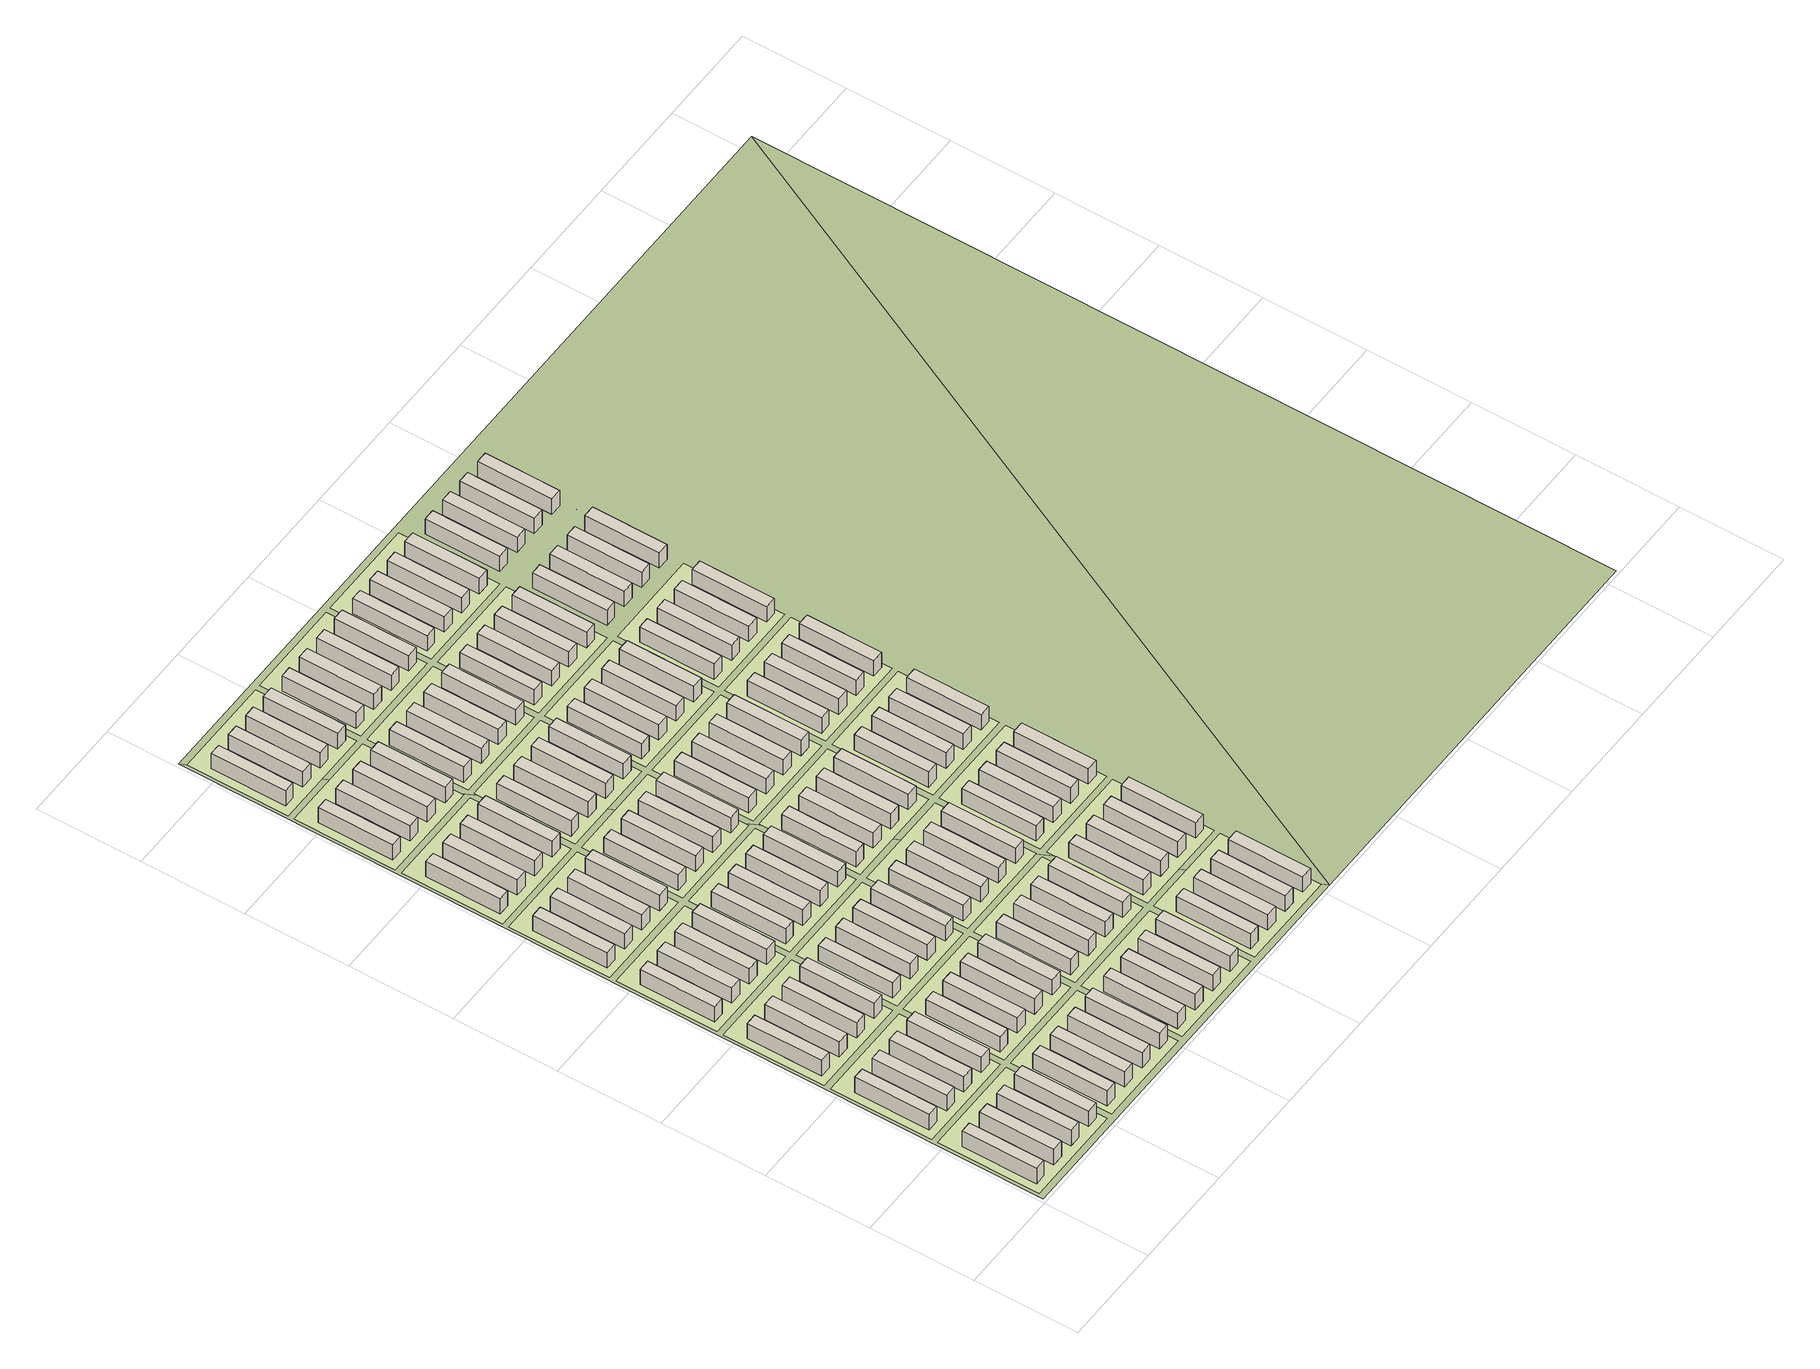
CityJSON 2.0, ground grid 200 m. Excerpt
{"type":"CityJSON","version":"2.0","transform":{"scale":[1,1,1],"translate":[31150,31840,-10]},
"CityObjects":{
"building1":{"type":"Building","geometry":[{"type":"Solid","lod":"1","boundaries":[[[[0,1,2,3]],[[2,4,5,3]],[[6,1,0,7]],[[2,1,6,4]],[[6,7,5,4]],[[0,3,5,7]]]]}]},
"building2":{"type":"Building","geometry":[{"type":"Solid","lod":"1","boundaries":[[[[8,9,10,11]],[[8,11,12,13]],[[10,9,14,15]],[[10,15,12,11]],[[14,13,12,15]],[[14,9,8,13]]]]}]},
"building3":{"type":"Building","geometry":[{"type":"Solid","lod":"1","boundaries":[[[[16,17,18,19]],[[18,20,21,19]],[[22,17,16,23]],[[18,17,22,20]],[[22,23,21,20]],[[16,19,21,23]]]]}]},
"building4":{"type":"Building","geometry":[{"type":"Solid","lod":"1","boundaries":[[[[24,25,26,27]],[[24,27,28,29]],[[26,25,30,31]],[[26,31,28,27]],[[30,29,28,31]],[[30,25,24,29]]]]}]},
"building5":{"type":"Building","geometry":[{"type":"Solid","lod":"1","boundaries":[[[[32,33,34,35]],[[32,35,36,37]],[[34,33,38,39]],[[34,39,36,35]],[[38,37,36,39]],[[38,33,32,37]]]]}]},
"building6":{"type":"Building","geometry":[{"type":"Solid","lod":"1","boundaries":[[[[40,41,42,43]],[[42,44,45,43]],[[46,41,40,47]],[[42,41,46,44]],[[46,47,45,44]],[[40,43,45,47]]]]}]},
"building7":{"type":"Building","geometry":[{"type":"Solid","lod":"1","boundaries":[[[[48,49,50,51]],[[50,52,53,51]],[[54,49,48,55]],[[50,49,54,52]],[[54,55,53,52]],[[48,51,53,55]]]]}]},
"building8":{"type":"Building","geometry":[{"type":"Solid","lod":"1","boundaries":[[[[56,57,58,59]],[[56,59,60,61]],[[58,57,62,63]],[[58,63,60,59]],[[62,61,60,63]],[[62,57,56,61]]]]}]},
"building9":{"type":"Building","geometry":[{"type":"Solid","lod":"1","boundaries":[[[[64,65,66,67]],[[64,67,68,69]],[[66,65,70,71]],[[66,71,68,67]],[[70,69,68,71]],[[70,65,64,69]]]]}]},
"building10":{"type":"Building","geometry":[{"type":"Solid","lod":"1","boundaries":[[[[72,73,74,75]],[[74,76,77,75]],[[78,73,72,79]],[[74,73,78,76]],[[78,79,77,76]],[[72,75,77,79]]]]}]},
"building11":{"type":"Building","geometry":[{"type":"Solid","lod":"1","boundaries":[[[[80,81,82,83]],[[82,84,85,83]],[[86,81,80,87]],[[82,81,86,84]],[[86,87,85,84]],[[80,83,85,87]]]]}]},
"building12":{"type":"Building","geometry":[{"type":"Solid","lod":"1","boundaries":[[[[88,89,90,91]],[[90,92,93,91]],[[94,89,88,95]],[[90,89,94,92]],[[94,95,93,92]],[[88,91,93,95]]]]}]},
"building13":{"type":"Building","geometry":[{"type":"Solid","lod":"1","boundaries":[[[[96,97,98,99]],[[96,99,100,101]],[[98,97,102,103]],[[98,103,100,99]],[[102,101,100,103]],[[102,97,96,101]]]]}]},
"building14":{"type":"Building","geometry":[{"type":"Solid","lod":"1","boundaries":[[[[104,105,106,107]],[[104,107,108,109]],[[106,105,110,111]],[[106,111,108,107]],[[110,109,108,111]],[[110,105,104,109]]]]}]},
"building15":{"type":"Building","geometry":[{"type":"Solid","lod":"1","boundaries":[[[[112,113,114,115]],[[114,116,117,115]],[[118,113,112,119]],[[114,113,118,116]],[[118,119,117,116]],[[112,115,117,119]]]]}]},
"building16":{"type":"Building","geometry":[{"type":"Solid","lod":"1","boundaries":[[[[120,121,122,123]],[[120,123,124,125]],[[122,121,126,127]],[[122,127,124,123]],[[126,125,124,127]],[[126,121,120,125]]]]}]},
"building17":{"type":"Building","geometry":[{"type":"Solid","lod":"1","boundaries":[[[[128,129,130,131]],[[130,132,133,131]],[[134,129,128,135]],[[130,129,134,132]],[[134,135,133,132]],[[128,131,133,135]]]]}]},
"building18":{"type":"Building","geometry":[{"type":"Solid","lod":"1","boundaries":[[[[136,137,138,139]],[[138,140,141,139]],[[142,137,136,143]],[[138,137,142,140]],[[142,143,141,140]],[[136,139,141,143]]]]}]},
"building19":{"type":"Building","geometry":[{"type":"Solid","lod":"1","boundaries":[[[[144,145,146,147]],[[144,147,148,149]],[[146,145,150,151]],[[146,151,148,147]],[[150,149,148,151]],[[150,145,144,149]]]]}]},
"building20":{"type":"Building","geometry":[{"type":"Solid","lod":"1","boundaries":[[[[152,153,154,155]],[[152,155,156,157]],[[154,153,158,159]],[[154,159,156,155]],[[158,157,156,159]],[[158,153,152,157]]]]}]},
"building21":{"type":"Building","geometry":[{"type":"Solid","lod":"1","boundaries":[[[[160,161,162,163]],[[160,163,164,165]],[[162,161,166,167]],[[162,167,164,163]],[[166,165,164,167]],[[166,161,160,165]]]]}]},
"building22":{"type":"Building","geometry":[{"type":"Solid","lod":"1","boundaries":[[[[168,169,170,171]],[[170,172,173,171]],[[174,169,168,175]],[[170,169,174,172]],[[174,175,173,172]],[[168,171,173,175]]]]}]},
"building23":{"type":"Building","geometry":[{"type":"Solid","lod":"1","boundaries":[[[[176,177,178,179]],[[176,179,180,181]],[[178,177,182,183]],[[178,183,180,179]],[[182,181,180,183]],[[182,177,176,181]]]]}]},
"building24":{"type":"Building","geometry":[{"type":"Solid","lod":"1","boundaries":[[[[184,185,186,187]],[[186,188,189,187]],[[190,185,184,191]],[[186,185,190,188]],[[190,191,189,188]],[[184,187,189,191]]]]}]},
"building25":{"type":"Building","geometry":[{"type":"Solid","lod":"1","boundaries":[[[[192,193,194,195]],[[194,196,197,195]],[[198,193,192,199]],[[194,193,198,196]],[[198,199,197,196]],[[192,195,197,199]]]]}]},
"building26":{"type":"Building","geometry":[{"type":"Solid","lod":"1","boundaries":[[[[200,201,202,203]],[[200,203,204,205]],[[202,201,206,207]],[[202,207,204,203]],[[206,205,204,207]],[[206,201,200,205]]]]}]},
"building27":{"type":"Building","geometry":[{"type":"Solid","lod":"1","boundaries":[[[[208,209,210,211]],[[210,212,213,211]],[[214,209,208,215]],[[210,209,214,212]],[[214,215,213,212]],[[208,211,213,215]]]]}]},
"building28":{"type":"Building","geometry":[{"type":"Solid","lod":"1","boundaries":[[[[216,217,218,219]],[[216,219,220,221]],[[218,217,222,223]],[[218,223,220,219]],[[222,221,220,223]],[[222,217,216,221]]]]}]},
"building29":{"type":"Building","geometry":[{"type":"Solid","lod":"1","boundaries":[[[[224,225,226,227]],[[224,227,228,229]],[[226,225,230,231]],[[226,231,228,227]],[[230,229,228,231]],[[230,225,224,229]]]]}]},
"building30":{"type":"Building","geometry":[{"type":"Solid","lod":"1","boundaries":[[[[232,233,234,235]],[[234,236,237,235]],[[238,233,232,239]],[[234,233,238,236]],[[238,239,237,236]],[[232,235,237,239]]]]}]},
"building31":{"type":"Building","geometry":[{"type":"Solid","lod":"1","boundaries":[[[[240,241,242,243]],[[240,243,244,245]],[[242,241,246,247]],[[242,247,244,243]],[[246,245,244,247]],[[246,241,240,245]]]]}]},
"building32":{"type":"Building","geometry":[{"type":"Solid","lod":"1","boundaries":[[[[248,249,250,251]],[[250,252,253,251]],[[254,249,248,255]],[[250,249,254,252]],[[254,255,253,252]],[[248,251,253,255]]]]}]},
"building33":{"type":"Building","geometry":[{"type":"Solid","lod":"1","boundaries":[[[[256,257,258,259]],[[258,260,261,259]],[[262,257,256,263]],[[258,257,262,260]],[[262,263,261,260]],[[256,259,261,263]]]]}]},
"building34":{"type":"Building","geometry":[{"type":"Solid","lod":"1","boundaries":[[[[264,265,266,267]],[[266,268,269,267]],[[270,265,264,271]],[[266,265,270,268]],[[270,271,269,268]],[[264,267,269,271]]]]}]},
"building35":{"type":"Building","geometry":[{"type":"Solid","lod":"1","boundaries":[[[[272,273,274,275]],[[272,275,276,277]],[[274,273,278,279]],[[274,279,276,275]],[[278,277,276,279]],[[278,273,272,277]]]]}]},
"building36":{"type":"Building","geometry":[{"type":"Solid","lod":"1","boundaries":[[[[280,281,282,283]],[[282,284,285,283]],[[286,281,280,287]],[[282,281,286,284]],[[286,287,285,284]],[[280,283,285,287]]]]}]},
"building37":{"type":"Building","geometry":[{"type":"Solid","lod":"1","boundaries":[[[[288,289,290,291]],[[288,291,292,293]],[[290,289,294,295]],[[290,295,292,291]],[[294,293,292,295]],[[294,289,288,293]]]]}]},
"building38":{"type":"Building","geometry":[{"type":"Solid","lod":"1","boundaries":[[[[296,297,298,299]],[[296,299,300,301]],[[298,297,302,303]],[[298,303,300,299]],[[302,301,300,303]],[[302,297,296,301]]]]}]},
"building39":{"type":"Building","geometry":[{"type":"Solid","lod":"1","boundaries":[[[[304,305,306,307]],[[306,308,309,307]],[[310,305,304,311]],[[306,305,310,308]],[[310,311,309,308]],[[304,307,309,311]]]]}]},
"building40":{"type":"Building","geometry":[{"type":"Solid","lod":"1","boundaries":[[[[312,313,314,315]],[[312,315,316,317]],[[314,313,318,319]],[[314,319,316,315]],[[318,317,316,319]],[[318,313,312,317]]]]}]},
"building41":{"type":"Building","geometry":[{"type":"Solid","lod":"1","boundaries":[[[[320,321,322,323]],[[322,324,325,323]],[[326,321,320,327]],[[322,321,326,324]],[[326,327,325,324]],[[320,323,325,327]]]]}]},
"building42":{"type":"Building","geometry":[{"type":"Solid","lod":"1","boundaries":[[[[328,329,330,331]],[[328,331,332,333]],[[330,329,334,335]],[[330,335,332,331]],[[334,333,332,335]],[[334,329,328,333]]]]}]},
"building43":{"type":"Building","geometry":[{"type":"Solid","lod":"1","boundaries":[[[[336,337,338,339]],[[338,340,341,339]],[[342,337,336,343]],[[338,337,342,340]],[[342,343,341,340]],[[336,339,341,343]]]]}]},
"building44":{"type":"Building","geometry":[{"type":"Solid","lod":"1","boundaries":[[[[344,345,346,347]],[[346,348,349,347]],[[350,345,344,351]],[[346,345,350,348]],[[350,351,349,348]],[[344,347,349,351]]]]}]},
"building45":{"type":"Building","geometry":[{"type":"Solid","lod":"1","boundaries":[[[[352,353,354,355]],[[352,355,356,357]],[[354,353,358,359]],[[354,359,356,355]],[[358,357,356,359]],[[358,353,352,357]]]]}]},
"building46":{"type":"Building","geometry":[{"type":"Solid","lod":"1","boundaries":[[[[360,361,362,363]],[[362,364,365,363]],[[366,361,360,367]],[[362,361,366,364]],[[366,367,365,364]],[[360,363,365,367]]]]}]},
"building47":{"type":"Building","geometry":[{"type":"Solid","lod":"1","boundaries":[[[[368,369,370,371]],[[368,371,372,373]],[[370,369,374,375]],[[370,375,372,371]],[[374,373,372,375]],[[374,369,368,373]]]]}]},
"building48":{"type":"Building","geometry":[{"type":"Solid","lod":"1","boundaries":[[[[376,377,378,379]],[[376,379,380,381]],[[378,377,382,383]],[[378,383,380,379]],[[382,381,380,383]],[[382,377,376,381]]]]}]},
"building49":{"type":"Building","geometry":[{"type":"Solid","lod":"1","boundaries":[[[[384,385,386,387]],[[384,387,388,389]],[[386,385,390,391]],[[386,391,388,387]],[[390,389,388,391]],[[390,385,384,389]]]]}]},
"building50":{"type":"Building","geometry":[{"type":"Solid","lod":"1","boundaries":[[[[392,393,394,395]],[[392,395,396,397]],[[394,393,398,399]],[[394,399,396,395]],[[398,397,396,399]],[[398,393,392,397]]]]}]},
"building51":{"type":"Building","geometry":[{"type":"Solid","lod":"1","boundaries":[[[[400,401,402,403]],[[402,404,405,403]],[[406,401,400,407]],[[402,401,406,404]],[[406,407,405,404]],[[400,403,405,407]]]]}]},
"building52":{"type":"Building","geometry":[{"type":"Solid","lod":"1","boundaries":[[[[408,409,410,411]],[[408,411,412,413]],[[410,409,414,415]],[[410,415,412,411]],[[414,413,412,415]],[[414,409,408,413]]]]}]},
"building53":{"type":"Building","geometry":[{"type":"Solid","lod":"1","boundaries":[[[[416,417,418,419]],[[418,420,421,419]],[[422,417,416,423]],[[418,417,422,420]],[[422,423,421,420]],[[416,419,421,423]]]]}]},
"building54":{"type":"Building","geometry":[{"type":"Solid","lod":"1","boundaries":[[[[424,425,426,427]],[[426,428,429,427]],[[430,425,424,431]],[[426,425,430,428]],[[430,431,429,428]],[[424,427,429,431]]]]}]},
"building55":{"type":"Building","geometry":[{"type":"Solid","lod":"1","boundaries":[[[[432,433,434,435]],[[432,435,436,437]],[[434,433,438,439]],[[434,439,436,435]],[[438,437,436,439]],[[438,433,432,437]]]]}]},
"building56":{"type":"Building","geometry":[{"type":"Solid","lod":"1","boundaries":[[[[440,441,442,443]],[[442,444,445,443]],[[446,441,440,447]],[[442,441,446,444]],[[446,447,445,444]],[[440,443,445,447]]]]}]},
"building57":{"type":"Building","geometry":[{"type":"Solid","lod":"1","boundaries":[[[[448,449,450,451]],[[448,451,452,453]],[[450,449,454,455]],[[450,455,452,451]],[[454,453,452,455]],[[454,449,448,453]]]]}]},
"building58":{"type":"Building","geometry":[{"type":"Solid","lod":"1","boundaries":[[[[456,457,458,459]],[[458,460,461,459]],[[462,457,456,463]],[[458,457,462,460]],[[462,463,461,460]],[[456,459,461,463]]]]}]},
"building59":{"type":"Building","geometry":[{"type":"Solid","lod":"1","boundaries":[[[[464,465,466,467]],[[464,467,468,469]],[[466,465,470,471]],[[466,471,468,467]],[[470,469,468,471]],[[470,465,464,469]]]]}]},
"building60":{"type":"Building","geometry":[{"type":"Solid","lod":"1","boundaries":[[[[472,473,474,475]],[[472,475,476,477]],[[474,473,478,479]],[[474,479,476,475]],[[478,477,476,479]],[[478,473,472,477]]]]}]},
"building61":{"type":"Building","geometry":[{"type":"Solid","lod":"1","boundaries":[[[[480,481,482,483]],[[482,484,485,483]],[[486,481,480,487]],[[482,481,486,484]],[[486,487,485,484]],[[480,483,485,487]]]]}]},
"building62":{"type":"Building","geometry":[{"type":"Solid","lod":"1","boundaries":[[[[488,489,490,491]],[[488,491,492,493]],[[490,489,494,495]],[[490,495,492,491]],[[494,493,492,495]],[[494,489,488,493]]]]}]},
"building63":{"type":"Building","geometry":[{"type":"Solid","lod":"1","boundaries":[[[[496,497,498,499]],[[498,500,501,499]],[[502,497,496,503]],[[498,497,502,500]],[[502,503,501,500]],[[496,499,501,503]]]]}]},
"building64":{"type":"Building","geometry":[{"type":"Solid","lod":"1","boundaries":[[[[504,505,506,507]],[[506,508,509,507]],[[510,505,504,511]],[[506,505,510,508]],[[510,511,509,508]],[[504,507,509,511]]]]}]},
"building65":{"type":"Building","geometry":[{"type":"Solid","lod":"1","boundaries":[[[[512,513,514,515]],[[514,516,517,515]],[[518,513,512,519]],[[514,513,518,516]],[[518,519,517,516]],[[512,515,517,519]]]]}]},
"building66":{"type":"Building","geometry":[{"type":"Solid","lod":"1","boundaries":[[[[520,521,522,523]],[[522,524,525,523]],[[526,521,520,527]],[[522,521,526,524]],[[526,527,525,524]],[[520,523,525,527]]]]}]},
"building67":{"type":"Building","geometry":[{"type":"Solid","lod":"1","boundaries":[[[[528,529,530,531]],[[528,531,532,533]],[[530,529,534,535]],[[530,535,532,531]],[[534,533,532,535]],[[534,529,528,533]]]]}]},
"building68":{"type":"Building","geometry":[{"type":"Solid","lod":"1","boundaries":[[[[536,537,538,539]],[[538,540,541,539]],[[542,537,536,543]],[[538,537,542,540]],[[542,543,541,540]],[[536,539,541,543]]]]}]},
"building69":{"type":"Building","geometry":[{"type":"Solid","lod":"1","boundaries":[[[[544,545,546,547]],[[544,547,548,549]],[[546,545,550,551]],[[546,551,548,547]],[[550,549,548,551]],[[550,545,544,549]]]]}]},
"building70":{"type":"Building","geometry":[{"type":"Solid","lod":"1","boundaries":[[[[552,553,554,555]],[[552,555,556,557]],[[554,553,558,559]],[[554,559,556,555]],[[558,557,556,559]],[[558,553,552,557]]]]}]},
"building71":{"type":"Building","geometry":[{"type":"Solid","lod":"1","boundaries":[[[[560,561,562,563]],[[562,564,565,563]],[[566,561,560,567]],[[562,561,566,564]],[[566,567,565,564]],[[560,563,565,567]]]]}]},
"building72":{"type":"Building","geometry":[{"type":"Solid","lod":"1","boundaries":[[[[568,569,570,571]],[[568,571,572,573]],[[570,569,574,575]],[[570,575,572,571]],[[574,573,572,575]],[[574,569,568,573]]]]}]},
"building73":{"type":"Building","geometry":[{"type":"Solid","lod":"1","boundaries":[[[[576,577,578,579]],[[578,580,581,579]],[[582,577,576,583]],[[578,577,582,580]],[[582,583,581,580]],[[576,579,581,583]]]]}]},
"building74":{"type":"Building","geometry":[{"type":"Solid","lod":"1","boundaries":[[[[584,585,586,587]],[[584,587,588,589]],[[586,585,590,591]],[[586,591,588,587]],[[590,589,588,591]],[[590,585,584,589]]]]}]},
"building75":{"type":"Building","geometry":[{"type":"Solid","lod":"1","boundaries":[[[[592,593,594,595]],[[594,596,597,595]],[[598,593,592,599]],[[594,593,598,596]],[[598,599,597,596]],[[592,595,597,599]]]]}]},
"building76":{"type":"Building","geometry":[{"type":"Solid","lod":"1","boundaries":[[[[600,601,602,603]],[[602,604,605,603]],[[606,601,600,607]],[[602,601,606,604]],[[606,607,605,604]],[[600,603,605,607]]]]}]},
"building77":{"type":"Building","geometry":[{"type":"Solid","lod":"1","boundaries":[[[[608,609,610,611]],[[608,611,612,613]],[[610,609,614,615]],[[610,615,612,611]],[[614,613,612,615]],[[614,609,608,613]]]]}]},
"building78":{"type":"Building","geometry":[{"type":"Solid","lod":"1","boundaries":[[[[616,617,618,619]],[[618,620,621,619]],[[622,617,616,623]],[[618,617,622,620]],[[622,623,621,620]],[[616,619,621,623]]]]}]},
"building79":{"type":"Building","geometry":[{"type":"Solid","lod":"1","boundaries":[[[[624,625,626,627]],[[624,627,628,629]],[[626,625,630,631]],[[626,631,628,627]],[[630,629,628,631]],[[630,625,624,629]]]]}]},
"building80":{"type":"Building","geometry":[{"type":"Solid","lod":"1","boundaries":[[[[632,633,634,635]],[[632,635,636,637]],[[634,633,638,639]],[[634,639,636,635]],[[638,637,636,639]],[[638,633,632,637]]]]}]},
"building81":{"type":"Building","geometry":[{"type":"Solid","lod":"1","boundaries":[[[[640,641,642,643]],[[640,643,644,645]],[[642,641,646,647]],[[642,647,644,643]],[[646,645,644,647]],[[646,641,640,645]]]]}]},
"building82":{"type":"Building","geometry":[{"type":"Solid","lod":"1","boundaries":[[[[648,649,650,651]],[[648,651,652,653]],[[650,649,654,655]],[[650,655,652,651]],[[654,653,652,655]],[[654,649,648,653]]]]}]},
"building83":{"type":"Building","geometry":[{"type":"Solid","lod":"1","boundaries":[[[[656,657,658,659]],[[658,660,661,659]],[[662,657,656,663]],[[658,657,662,660]],[[662,663,661,660]],[[656,659,661,663]]]]}]},
"building84":{"type":"Building","geometry":[{"type":"Solid","lod":"1","boundaries":[[[[664,665,666,667]],[[664,667,668,669]],[[666,665,670,671]],[[666,671,668,667]],[[670,669,668,671]],[[670,665,664,669]]]]}]},
"building85":{"type":"Building","geometry":[{"type":"Solid","lod":"1","boundaries":[[[[672,673,674,675]],[[674,676,677,675]],[[678,673,672,679]],[[674,673,678,676]],[[678,679,677,676]],[[672,675,677,679]]]]}]},
"building86":{"type":"Building","geometry":[{"type":"Solid","lod":"1","boundaries":[[[[680,681,682,683]],[[682,684,685,683]],[[686,681,680,687]],[[682,681,686,684]],[[686,687,685,684]],[[680,683,685,687]]]]}]},
"building87":{"type":"Building","geometry":[{"type":"Solid","lod":"1","boundaries":[[[[688,689,690,691]],[[688,691,692,693]],[[690,689,694,695]],[[690,695,692,691]],[[694,693,692,695]],[[694,689,688,693]]]]}]},
"building88":{"type":"Building","geometry":[{"type":"Solid","lod":"1","boundaries":[[[[696,697,698,699]],[[698,700,701,699]],[[702,697,696,703]],[[698,697,702,700]],[[702,703,701,700]],[[696,699,701,703]]]]}]},
"building89":{"type":"Building","geometry":[{"type":"Solid","lod":"1","boundaries":[[[[704,705,706,707]],[[704,707,708,709]],[[706,705,710,711]],[[706,711,708,707]],[[710,709,708,711]],[[710,705,704,709]]]]}]},
"building90":{"type":"Building","geometry":[{"type":"Solid","lod":"1","boundaries":[[[[712,713,714,715]],[[714,716,717,715]],[[718,713,712,719]],[[714,713,718,716]],[[718,719,717,716]],[[712,715,717,719]]]]}]},
"building91":{"type":"Building","geometry":[{"type":"Solid","lod":"1","boundaries":[[[[720,721,722,723]],[[720,723,724,725]],[[722,721,726,727]],[[722,727,724,723]],[[726,725,724,727]],[[726,721,720,725]]]]}]},
"building92":{"type":"Building","geometry":[{"type":"Solid","lod":"1","boundaries":[[[[728,729,730,731]],[[728,731,732,733]],[[730,729,734,735]],[[730,735,732,731]],[[734,733,732,735]],[[734,729,728,733]]]]}]},
"building93":{"type":"Building","geometry":[{"type":"Solid","lod":"1","boundaries":[[[[736,737,738,739]],[[738,740,741,739]],[[742,737,736,743]],[[738,737,742,740]],[[742,743,741,740]],[[736,739,741,743]]]]}]},
"building94":{"type":"Building","geometry":[{"type":"Solid","lod":"1","boundaries":[[[[744,745,746,747]],[[744,747,748,749]],[[746,745,750,751]],[[746,751,748,747]],[[750,749,748,751]],[[750,745,744,749]]]]}]},
"building95":{"type":"Building","geometry":[{"type":"Solid","lod":"1","boundaries":[[[[752,753,754,755]],[[754,756,757,755]],[[758,753,752,759]],[[754,753,758,756]],[[758,759,757,756]],[[752,755,757,759]]]]}]},
"building96":{"type":"Building","geometry":[{"type":"Solid","lod":"1","boundaries":[[[[760,761,762,763]],[[762,764,765,763]],[[766,761,760,767]],[[762,761,766,764]],[[766,767,765,764]],[[760,763,765,767]]]]}]},
"building97":{"type":"Building","geometry":[{"type":"Solid","lod":"1","boundaries":[[[[768,769,770,771]],[[770,772,773,771]],[[774,769,768,775]],[[770,769,774,772]],[[774,775,773,772]],[[768,771,773,775]]]]}]},
"building98":{"type":"Building","geometry":[{"type":"Solid","lod":"1","boundaries":[[[[776,777,778,779]],[[776,779,780,781]],[[778,777,782,783]],[[778,783,780,779]],[[782,781,780,783]],[[782,777,776,781]]]]}]},
"building99":{"type":"Building","geometry":[{"type":"Solid","lod":"1","boundaries":[[[[784,785,786,787]],[[786,788,789,787]],[[790,785,784,791]],[[786,785,790,788]],[[790,791,789,788]],[[784,787,789,791]]]]}]},
"building100":{"type":"Building","geometry":[{"type":"Solid","lod":"1","boundaries":[[[[792,793,794,795]],[[792,795,796,797]],[[794,793,798,799]],[[794,799,796,795]],[[798,797,796,799]],[[798,793,792,797]]]]}]},
"building101":{"type":"Building","geometry":[{"type":"Solid","lod":"1","boundaries":[[[[800,801,802,803]],[[800,803,804,805]],[[802,801,806,807]],[[802,807,804,803]],[[806,805,804,807]],[[806,801,800,805]]]]}]},
"building102":{"type":"Building","geometry":[{"type":"Solid","lod":"1","boundaries":[[[[808,809,810,811]],[[810,812,813,811]],[[814,809,808,815]],[[810,809,814,812]],[[814,815,813,812]],[[808,811,813,815]]]]}]},
"building103":{"type":"Building","geometry":[{"type":"Solid","lod":"1","boundaries":[[[[816,817,818,819]],[[816,819,820,821]],[[818,817,822,823]],[[818,823,820,819]],[[822,821,820,823]],[[822,817,816,821]]]]}]},
"building104":{"type":"Building","geometry":[{"type":"Solid","lod":"1","boundaries":[[[[824,825,826,827]],[[826,828,829,827]],[[830,825,824,831]],[[826,825,830,828]],[[830,831,829,828]],[[824,827,829,831]]]]}]},
"building105":{"type":"Building","geometry":[{"type":"Solid","lod":"1","boundaries":[[[[832,833,834,835]],[[834,836,837,835]],[[838,833,832,839]],[[834,833,838,836]],[[838,839,837,836]],[[832,835,837,839]]]]}]},
"building106":{"type":"Building","geometry":[{"type":"Solid","lod":"1","boundaries":[[[[840,841,842,843]],[[840,843,844,845]],[[842,841,846,847]],[[842,847,844,843]],[[846,845,844,847]],[[846,841,840,845]]]]}]},
"building107":{"type":"Building","geometry":[{"type":"Solid","lod":"1","boundaries":[[[[848,849,850,851]],[[850,852,853,851]],[[854,849,848,855]],[[850,849,854,852]],[[854,855,853,852]],[[848,851,853,855]]]]}]},
"building108":{"type":"Building","geometry":[{"type":"Solid","lod":"1","boundaries":[[[[856,857,858,859]],[[856,859,860,861]],[[858,857,862,863]],[[858,863,860,859]],[[862,861,860,863]],[[862,857,856,861]]]]}]},
"building109":{"type":"Building","geometry":[{"type":"Solid","lod":"1","boundaries":[[[[864,865,866,867]],[[864,867,868,869]],[[866,865,870,871]],[[866,871,868,867]],[[870,869,868,871]],[[870,865,864,869]]]]}]},
"building110":{"type":"Building","geometry":[{"type":"Solid","lod":"1","boundaries":[[[[872,873,874,875]],[[872,875,876,877]],[[874,873,878,879]],[[874,879,876,875]],[[878,877,876,879]],[[878,873,872,877]]]]}]},
"building111":{"type":"Building","geometry":[{"type":"Solid","lod":"1","boundaries":[[[[880,881,882,883]],[[882,884,885,883]],[[886,881,880,887]],[[882,881,886,884]],[[886,887,885,884]],[[880,883,885,887]]]]}]},
"building112":{"type":"Building","geometry":[{"type":"Solid","lod":"1","boundaries":[[[[888,889,890,891]],[[890,892,893,891]],[[894,889,888,895]],[[890,889,894,892]],[[894,895,893,892]],[[888,891,893,895]]]]}]},
"building113":{"type":"Building","geometry":[{"type":"Solid","lod":"1","boundaries":[[[[896,897,898,899]],[[896,899,900,901]],[[898,897,902,903]],[[898,903,900,899]],[[902,901,900,903]],[[902,897,896,901]]]]}]},
"building114":{"type":"Building","geometry":[{"type":"Solid","lod":"1","boundaries":[[[[904,905,906,907]],[[906,908,909,907]],[[910,905,904,911]],[[906,905,910,908]],[[910,911,909,908]],[[904,907,909,911]]]]}]},
"building115":{"type":"Building","geometry":[{"type":"Solid","lod":"1","boundaries":[[[[912,913,914,915]],[[912,915,916,917]],[[914,913,918,919]],[[914,919,916,915]],[[918,917,916,919]],[[918,913,912,917]]]]}]},
"building116":{"type":"Building","geometry":[{"type":"Solid","lod":"1","boundaries":[[[[920,921,922,923]],[[920,923,924,925]],[[922,921,926,927]],[[922,927,924,923]],[[926,925,924,927]],[[926,921,920,925]]]]}]},
"building117":{"type":"Building","geometry":[{"type":"Solid","lod":"1","boundaries":[[[[928,929,930,931]],[[930,932,933,931]],[[934,929,928,935]],[[930,929,934,932]],[[934,935,933,932]],[[928,931,933,935]]]]}]},
"building118":{"type":"Building","geometry":[{"type":"Solid","lod":"1","boundaries":[[[[936,937,938,939]],[[938,940,941,939]],[[942,937,936,943]],[[938,937,942,940]],[[942,943,941,940]],[[936,939,941,943]]]]}]},
"building119":{"type":"Building","geometry":[{"type":"Solid","lod":"1","boundaries":[[[[944,945,946,947]],[[946,948,949,947]],[[950,945,944,951]],[[946,945,950,948]],[[950,951,949,948]],[[944,947,949,951]]]]}]},
"building120":{"type":"Building","geometry":[{"type":"Solid","lod":"1","boundaries":[[[[952,953,954,955]],[[952,955,956,957]],[[954,953,958,959]],[[954,959,956,955]],[[958,957,956,959]],[[958,953,952,957]]]]}]},
"building121":{"type":"Building","geometry":[{"type":"Solid","lod":"1","boundaries":[[[[960,961,962,963]],[[960,963,964,965]],[[962,961,966,967]],[[962,967,964,963]],[[966,965,964,967]],[[966,961,960,965]]]]}]},
"building122":{"type":"Building","geometry":[{"type":"Solid","lod":"1","boundaries":[[[[968,969,970,971]],[[970,972,973,971]],[[974,969,968,975]],[[970,969,974,972]],[[974,975,973,972]],[[968,971,973,975]]]]}]},
"building123":{"type":"Building","geometry":[{"type":"Solid","lod":"1","boundaries":[[[[976,977,978,979]],[[978,980,981,979]],[[982,977,976,983]],[[978,977,982,980]],[[982,983,981,980]],[[976,979,981,983]]]]}]},
"building124":{"type":"Building","geometry":[{"type":"Solid","lod":"1","boundaries":[[[[984,985,986,987]],[[984,987,988,989]],[[986,985,990,991]],[[986,991,988,987]],[[990,989,988,991]],[[990,985,984,989]]]]}]},
"building125":{"type":"Building","geometry":[{"type":"Solid","lod":"1","boundaries":[[[[992,993,994,995]],[[992,995,996,997]],[[994,993,998,999]],[[994,999,996,995]],[[998,997,996,999]],[[998,993,992,997]]]]}]},
"building126":{"type":"Building","geometry":[{"type":"Solid","lod":"1","boundaries":[[[[1000,1001,1002,1003]],[[1002,1004,1005,1003]],[[1006,1001,1000,1007]],[[1002,1001,1006,1004]],[[1006,1007,1005,1004]],[[1000,1003,1005,1007]]]]}]},
"building127":{"type":"Building","geometry":[{"type":"Solid","lod":"1","boundaries":[[[[1008,1009,1010,1011]],[[1008,1011,1012,1013]],[[1010,1009,1014,1015]],[[1010,1015,1012,1011]],[[1014,1013,1012,1015]],[[1014,1009,1008,1013]]]]}]},
"building128":{"type":"Building","geometry":[{"type":"Solid","lod":"1","boundaries":[[[[1016,1017,1018,1019]],[[1018,1020,1021,1019]],[[1022,1017,1016,1023]],[[1018,1017,1022,1020]],[[1022,1023,1021,1020]],[[1016,1019,1021,1023]]]]}]},
"landuse1":{"type":"LandUse","geometry":[{"type":"MultiSurface","lod":"1","boundaries":[[[1024,1025,1026,1027]]]}]},
"landuse2":{"type":"LandUse","geometry":[{"type":"MultiSurface","lod":"1","boundaries":[[[1028,1029,1030,1031]]]}]},
"landuse3":{"type":"LandUse","geometry":[{"type":"MultiSurface","lod":"1","boundaries":[[[1032,1033,1034,1035]]]}]},
"landuse4":{"type":"LandUse","geometry":[{"type":"MultiSurface","lod":"1","boundaries":[[[1036,1037,1038,1039]]]}]},
"landuse5":{"type":"LandUse","geometry":[{"type":"MultiSurface","lod":"1","boundaries":[[[1040,1041,1042,1043]]]}]},
"landuse6":{"type":"LandUse","geometry":[{"type":"MultiSurface","lod":"1","boundaries":[[[1044,1045,1046,1047]]]}]},
"landuse7":{"type":"LandUse","geometry":[{"type":"MultiSurface","lod":"1","boundaries":[[[1048,1049,1050,1051]]]}]},
"landuse8":{"type":"LandUse","geometry":[{"type":"MultiSurface","lod":"1","boundaries":[[[1052,1053,1054,1055]]]}]},
"landuse9":{"type":"LandUse","geometry":[{"type":"MultiSurface","lod":"1","boundaries":[[[1056,1057,1058,1059]]]}]},
"landuse10":{"type":"LandUse","geometry":[{"type":"MultiSurface","lod":"1","boundaries":[[[1060,1061,1062,1063]]]}]},
"landuse11":{"type":"LandUse","geometry":[{"type":"MultiSurface","lod":"1","boundaries":[[[1064,1065,1066,1067]]]}]},
"landuse12":{"type":"LandUse","geometry":[{"type":"MultiSurface","lod":"1","boundaries":[[[1068,1069,1070,1071]]]}]},
"landuse13":{"type":"LandUse","attributes":{"name":"luse0"},"geometry":[{"type":"MultiSurface","lod":"1","boundaries":[[[1072,1073,1074,1075]]]}]},
"landuse14":{"type":"LandUse","geometry":[{"type":"MultiSurface","lod":"1","boundaries":[[[1076,1077,1078,1079]]]}]},
"landuse15":{"type":"LandUse","geometry":[{"type":"MultiSurface","lod":"1","boundaries":[[[1080,1081,1082,1083]]]}]},
"landuse16":{"type":"LandUse","geometry":[{"type":"MultiSurface","lod":"1","boundaries":[[[1084,1085,1086,1087]]]}]},
"landuse17":{"type":"LandUse","geometry":[{"type":"MultiSurface","lod":"1","boundaries":[[[1088,1089,1090,1091]]]}]},
"landuse18":{"type":"LandUse","geometry":[{"type":"MultiSurface","lod":"1","boundaries":[[[1092,1093,1094,1095]]]}]},
"landuse19":{"type":"LandUse","geometry":[{"type":"MultiSurface","lod":"1","boundaries":[[[1096,1097,1098,1099]]]}]},
"landuse20":{"type":"LandUse","geometry":[{"type":"MultiSurface","lod":"1","boundaries":[[[1100,1101,1102,1103]]]}]},
"landuse21":{"type":"LandUse","geometry":[{"type":"MultiSurface","lod":"1","boundaries":[[[1104,1105,1106,1107]]]}]},
"landuse22":{"type":"LandUse","geometry":[{"type":"MultiSurface","lod":"1","boundaries":[[[1108,1109,1110,1111]]]}]},
"landuse23":{"type":"LandUse","geometry":[{"type":"MultiSurface","lod":"1","boundaries":[[[1112,1113,1114,1115]]]}]},
"landuse24":{"type":"LandUse","geometry":[{"type":"MultiSurface","lod":"1","boundaries":[[[1116,1117,1118,1119]]]}]},
"landuse25":{"type":"LandUse","geometry":[{"type":"MultiSurface","lod":"1","boundaries":[[[1120,1121,1122,1123]]]}]},
"landuse26":{"type":"LandUse","geometry":[{"type":"MultiSurface","lod":"1","boundaries":[[[1124,1125,1126,1127]]]}]},
"landuse27":{"type":"LandUse","geometry":[{"type":"MultiSurface","lod":"1","boundaries":[[[1128,1129,1130,1131]]]}]},
"landuse28":{"type":"LandUse","geometry":[{"type":"MultiSurface","lod":"1","boundaries":[[[1132,1133,1134,1135]]]}]},
"landuse29":{"type":"LandUse","geometry":[{"type":"MultiSurface","lod":"1","boundaries":[[[1136,1137,1138,1139]]]}]},
"landuse30":{"type":"LandUse","geometry":[{"type":"MultiSurface","lod":"1","boundaries":[[[1140,1141,1142,1143]]]}]},
"terrain1":{"type":"TINRelief","attributes":{"name":"ground","lod":1},"geometry":[{"type":"CompositeSurface","lod":"1","boundaries":[[[1144,1145,1146]],[[1146,1147,1148]],[[1145,1147,1146]]]}]},
"landuse31":{"type":"LandUse","geometry":[{"type":"MultiSurface","lod":"1","boundaries":[[[1149,1150,1151,1152]]]}]},
"landuse32":{"type":"LandUse","geometry":[{"type":"MultiSurface","lod":"1","boundaries":[[[1153,1154,1155,1156]]]}]}
},
"vertices":[
[28,34,46],[28,177,46],[28,177,10],[28,34,10],[49,177,10],[49,34,10],[49,177,46],[49,34,46],
[77,34,10],[77,34,46],[77,177,46],[77,177,10],[99,177,10],[99,34,10],[99,34,46],[99,177,46],
[28,240,46],[28,383,46],[28,383,10],[28,240,10],[49,383,10],[49,240,10],[49,383,46],[49,240,46],
[126,34,10],[126,34,46],[126,177,46],[126,177,10],[148,177,10],[148,34,10],[148,34,46],[148,177,46],
[77,240,10],[77,240,46],[77,383,46],[77,383,10],[99,383,10],[99,240,10],[99,240,46],[99,383,46],
[28,446,46],[28,589,46],[28,589,10],[28,446,10],[49,589,10],[49,446,10],[49,589,46],[49,446,46],
[176,34,46],[176,177,46],[176,177,10],[176,34,10],[198,177,10],[198,34,10],[198,177,46],[198,34,46],
[126,240,10],[126,240,46],[126,383,46],[126,383,10],[148,383,10],[148,240,10],[148,240,46],[148,383,46],
[77,446,10],[77,446,46],[77,589,46],[77,589,10],[99,589,10],[99,446,10],[99,446,46],[99,589,46],
[28,652,46],[28,795,46],[28,795,10],[28,652,10],[49,795,10],[49,652,10],[49,795,46],[49,652,46],
[229,34,46],[229,177,46],[229,177,10],[229,34,10],[250,177,10],[250,34,10],[250,177,46],[250,34,46],
[176,240,46],[176,383,46],[176,383,10],[176,240,10],[198,383,10],[198,240,10],[198,383,46],[198,240,46],
[126,446,10],[126,446,46],[126,589,46],[126,589,10],[148,589,10],[148,446,10],[148,446,46],[148,589,46],
[77,652,10],[77,652,46],[77,795,46],[77,795,10],[99,795,10],[99,652,10],[99,652,46],[99,795,46],
[28,858,46],[28,1001,46],[28,1001,10],[28,858,10],[49,1001,10],[49,858,10],[49,1001,46],[49,858,46],
[278,34,10],[278,34,46],[278,177,46],[278,177,10],[300,177,10],[300,34,10],[300,34,46],[300,177,46],
[229,240,46],[229,383,46],[229,383,10],[229,240,10],[250,383,10],[250,240,10],[250,383,46],[250,240,46],
[176,446,46],[176,589,46],[176,589,10],[176,446,10],[198,589,10],[198,446,10],[198,589,46],[198,446,46],
[126,652,10],[126,652,46],[126,795,46],[126,795,10],[148,795,10],[148,652,10],[148,652,46],[148,795,46],
[77,858,10],[77,858,46],[77,1001,46],[77,1001,10],[99,1001,10],[99,858,10],[99,858,46],[99,1001,46],
[327,34,10],[327,34,46],[327,177,46],[327,177,10],[349,177,10],[349,34,10],[349,34,46],[349,177,46],
[28,1064,46],[28,1207,46],[28,1207,10],[28,1064,10],[49,1207,10],[49,1064,10],[49,1207,46],[49,1064,46],
[278,240,10],[278,240,46],[278,383,46],[278,383,10],[300,383,10],[300,240,10],[300,240,46],[300,383,46],
[229,446,46],[229,589,46],[229,589,10],[229,446,10],[250,589,10],[250,446,10],[250,589,46],[250,446,46],
[176,652,46],[176,795,46],[176,795,10],[176,652,10],[198,795,10],[198,652,10],[198,795,46],[198,652,46],
[126,858,10],[126,858,46],[126,1001,46],[126,1001,10],[148,1001,10],[148,858,10],[148,858,46],[148,1001,46],
[377,34,46],[377,177,46],[377,177,10],[377,34,10],[399,177,10],[399,34,10],[399,177,46],[399,34,46],
[77,1064,10],[77,1064,46],[77,1207,46],[77,1207,10],[99,1207,10],[99,1064,10],[99,1064,46],[99,1207,46],
[327,240,10],[327,240,46],[327,383,46],[327,383,10],[349,383,10],[349,240,10],[349,240,46],[349,383,46],
[28,1270,46],[28,1413,46],[28,1413,10],[28,1270,10],[49,1413,10],[49,1270,10],[49,1413,46],[49,1270,46],
[278,446,10],[278,446,46],[278,589,46],[278,589,10],[300,589,10],[300,446,10],[300,446,46],[300,589,46],
[229,652,46],[229,795,46],[229,795,10],[229,652,10],[250,795,10],[250,652,10],[250,795,46],[250,652,46],
[176,858,46],[176,1001,46],[176,1001,10],[176,858,10],[198,1001,10],[198,858,10],[198,1001,46],[198,858,46],
[429,34,46],[429,177,46],[429,177,10],[429,34,10],[450,177,10],[450,34,10],[450,177,46],[450,34,46],
[126,1064,10],[126,1064,46],[126,1207,46],[126,1207,10],[148,1207,10],[148,1064,10],[148,1064,46],[148,1207,46],
[377,240,46],[377,383,46],[377,383,10],[377,240,10],[399,383,10],[399,240,10],[399,383,46],[399,240,46],
[77,1270,10],[77,1270,46],[77,1413,46],[77,1413,10],[99,1413,10],[99,1270,10],[99,1270,46],[99,1413,46],
[327,446,10],[327,446,46],[327,589,46],[327,589,10],[349,589,10],[349,446,10],[349,446,46],[349,589,46],
[28,1476,46],[28,1619,46],[28,1619,10],[28,1476,10],[49,1619,10],[49,1476,10],[49,1619,46],[49,1476,46],
[278,652,10],[278,652,46],[278,795,46],[278,795,10],[300,795,10],[300,652,10],[300,652,46],[300,795,46],
[229,858,46],[229,1001,46],[229,1001,10],[229,858,10],[250,1001,10],[250,858,10],[250,1001,46],[250,858,46],
[478,34,10],[478,34,46],[478,177,46],[478,177,10],[500,177,10],[500,34,10],[500,34,46],[500,177,46],
[176,1064,46],[176,1207,46],[176,1207,10],[176,1064,10],[198,1207,10],[198,1064,10],[198,1207,46],[198,1064,46],
[429,240,46],[429,383,46],[429,383,10],[429,240,10],[450,383,10],[450,240,10],[450,383,46],[450,240,46],
[126,1270,10],[126,1270,46],[126,1413,46],[126,1413,10],[148,1413,10],[148,1270,10],[148,1270,46],[148,1413,46],
[377,446,46],[377,589,46],[377,589,10],[377,446,10],[399,589,10],[399,446,10],[399,589,46],[399,446,46],
[77,1476,10],[77,1476,46],[77,1619,46],[77,1619,10],[99,1619,10],[99,1476,10],[99,1476,46],[99,1619,46],
[327,652,10],[327,652,46],[327,795,46],[327,795,10],[349,795,10],[349,652,10],[349,652,46],[349,795,46],
[278,858,10],[278,858,46],[278,1001,46],[278,1001,10],[300,1001,10],[300,858,10],[300,858,46],[300,1001,46],
[527,34,10],[527,34,46],[527,177,46],[527,177,10],[549,177,10],[549,34,10],[549,34,46],[549,177,46],
[229,1064,46],[229,1207,46],[229,1207,10],[229,1064,10],[250,1207,10],[250,1064,10],[250,1207,46],[250,1064,46],
[478,240,10],[478,240,46],[478,383,46],[478,383,10],[500,383,10],[500,240,10],[500,240,46],[500,383,46],
[176,1270,46],[176,1413,46],[176,1413,10],[176,1270,10],[198,1413,10],[198,1270,10],[198,1413,46],[198,1270,46],
[429,446,46],[429,589,46],[429,589,10],[429,446,10],[450,589,10],[450,446,10],[450,589,46],[450,446,46],
[126,1476,10],[126,1476,46],[126,1619,46],[126,1619,10],[148,1619,10],[148,1476,10],[148,1476,46],[148,1619,46],
[377,652,46],[377,795,46],[377,795,10],[377,652,10],[399,795,10],[399,652,10],[399,795,46],[399,652,46],
[327,858,10],[327,858,46],[327,1001,46],[327,1001,10],[349,1001,10],[349,858,10],[349,858,46],[349,1001,46],
[577,34,46],[577,177,46],[577,177,10],[577,34,10],[599,177,10],[599,34,10],[599,177,46],[599,34,46],
[278,1064,10],[278,1064,46],[278,1207,46],[278,1207,10],[300,1207,10],[300,1064,10],[300,1064,46],[300,1207,46],
[527,240,10],[527,240,46],[527,383,46],[527,383,10],[549,383,10],[549,240,10],[549,240,46],[549,383,46],
[229,1270,46],[229,1413,46],[229,1413,10],[229,1270,10],[250,1413,10],[250,1270,10],[250,1413,46],[250,1270,46],
[478,446,10],[478,446,46],[478,589,46],[478,589,10],[500,589,10],[500,446,10],[500,446,46],[500,589,46],
[176,1476,46],[176,1619,46],[176,1619,10],[176,1476,10],[198,1619,10],[198,1476,10],[198,1619,46],[198,1476,46],
[429,652,46],[429,795,46],[429,795,10],[429,652,10],[450,795,10],[450,652,10],[450,795,46],[450,652,46],
[377,858,46],[377,1001,46],[377,1001,10],[377,858,10],[399,1001,10],[399,858,10],[399,1001,46],[399,858,46],
[635,34,46],[635,177,46],[635,177,10],[635,34,10],[656,177,10],[656,34,10],[656,177,46],[656,34,46],
[327,1064,10],[327,1064,46],[327,1207,46],[327,1207,10],[349,1207,10],[349,1064,10],[349,1064,46],[349,1207,46],
[577,240,46],[577,383,46],[577,383,10],[577,240,10],[599,383,10],[599,240,10],[599,383,46],[599,240,46],
[278,1270,10],[278,1270,46],[278,1413,46],[278,1413,10],[300,1413,10],[300,1270,10],[300,1270,46],[300,1413,46],
[527,446,10],[527,446,46],[527,589,46],[527,589,10],[549,589,10],[549,446,10],[549,446,46],[549,589,46],
[229,1476,46],[229,1619,46],[229,1619,10],[229,1476,10],[250,1619,10],[250,1476,10],[250,1619,46],[250,1476,46],
[478,652,10],[478,652,46],[478,795,46],[478,795,10],[500,795,10],[500,652,10],[500,652,46],[500,795,46],
[429,858,46],[429,1001,46],[429,1001,10],[429,858,10],[450,1001,10],[450,858,10],[450,1001,46],[450,858,46],
[684,34,10],[684,34,46],[684,177,46],[684,177,10],[706,177,10],[706,34,10],[706,34,46],[706,177,46],
[377,1064,46],[377,1207,46],[377,1207,10],[377,1064,10],[399,1207,10],[399,1064,10],[399,1207,46],[399,1064,46],
[635,240,46],[635,383,46],[635,383,10],[635,240,10],[656,383,10],[656,240,10],[656,383,46],[656,240,46],
[327,1270,10],[327,1270,46],[327,1413,46],[327,1413,10],[349,1413,10],[349,1270,10],[349,1270,46],[349,1413,46],
[577,446,46],[577,589,46],[577,589,10],[577,446,10],[599,589,10],[599,446,10],[599,589,46],[599,446,46],
[278,1476,10],[278,1476,46],[278,1619,46],[278,1619,10],[300,1619,10],[300,1476,10],[300,1476,46],[300,1619,46],
[527,652,10],[527,652,46],[527,795,46],[527,795,10],[549,795,10],[549,652,10],[549,652,46],[549,795,46],
[478,858,10],[478,858,46],[478,1001,46],[478,1001,10],[500,1001,10],[500,858,10],[500,858,46],[500,1001,46],
[733,34,10],[733,34,46],[733,177,46],[733,177,10],[755,177,10],[755,34,10],[755,34,46],[755,177,46],
[429,1064,46],[429,1207,46],[429,1207,10],[429,1064,10],[450,1207,10],[450,1064,10],[450,1207,46],[450,1064,46],
[684,240,10],[684,240,46],[684,383,46],[684,383,10],[706,383,10],[706,240,10],[706,240,46],[706,383,46],
[377,1270,46],[377,1413,46],[377,1413,10],[377,1270,10],[399,1413,10],[399,1270,10],[399,1413,46],[399,1270,46],
[635,446,46],[635,589,46],[635,589,10],[635,446,10],[656,589,10],[656,446,10],[656,589,46],[656,446,46],
[327,1476,10],[327,1476,46],[327,1619,46],[327,1619,10],[349,1619,10],[349,1476,10],[349,1476,46],[349,1619,46],
[577,652,46],[577,795,46],[577,795,10],[577,652,10],[599,795,10],[599,652,10],[599,795,46],[599,652,46],
[527,858,10],[527,858,46],[527,1001,46],[527,1001,10],[549,1001,10],[549,858,10],[549,858,46],[549,1001,46],
[783,34,46],[783,177,46],[783,177,10],[783,34,10],[805,177,10],[805,34,10],[805,177,46],[805,34,46],
[478,1064,10],[478,1064,46],[478,1207,46],[478,1207,10],[500,1207,10],[500,1064,10],[500,1064,46],[500,1207,46],
[733,240,10],[733,240,46],[733,383,46],[733,383,10],[755,383,10],[755,240,10],[755,240,46],[755,383,46],
[429,1270,46],[429,1413,46],[429,1413,10],[429,1270,10],[450,1413,10],[450,1270,10],[450,1413,46],[450,1270,46],
[684,446,10],[684,446,46],[684,589,46],[684,589,10],[706,589,10],[706,446,10],[706,446,46],[706,589,46],
[377,1476,46],[377,1619,46],[377,1619,10],[377,1476,10],[399,1619,10],[399,1476,10],[399,1619,46],[399,1476,46],
[635,652,46],[635,795,46],[635,795,10],[635,652,10],[656,795,10],[656,652,10],[656,795,46],[656,652,46],
[577,858,46],[577,1001,46],[577,1001,10],[577,858,10],[599,1001,10],[599,858,10],[599,1001,46],[599,858,46],
[527,1064,10],[527,1064,46],[527,1207,46],[527,1207,10],[549,1207,10],[549,1064,10],[549,1064,46],[549,1207,46],
[783,240,46],[783,383,46],[783,383,10],[783,240,10],[805,383,10],[805,240,10],[805,383,46],[805,240,46],
[478,1270,10],[478,1270,46],[478,1413,46],[478,1413,10],[500,1413,10],[500,1270,10],[500,1270,46],[500,1413,46],
[733,446,10],[733,446,46],[733,589,46],[733,589,10],[755,589,10],[755,446,10],[755,446,46],[755,589,46],
[429,1476,46],[429,1619,46],[429,1619,10],[429,1476,10],[450,1619,10],[450,1476,10],[450,1619,46],[450,1476,46],
[684,652,10],[684,652,46],[684,795,46],[684,795,10],[706,795,10],[706,652,10],[706,652,46],[706,795,46],
[635,858,46],[635,1001,46],[635,1001,10],[635,858,10],[656,1001,10],[656,858,10],[656,1001,46],[656,858,46],
[577,1064,46],[577,1207,46],[577,1207,10],[577,1064,10],[599,1207,10],[599,1064,10],[599,1207,46],[599,1064,46],
[527,1270,10],[527,1270,46],[527,1413,46],[527,1413,10],[549,1413,10],[549,1270,10],[549,1270,46],[549,1413,46],
[783,446,46],[783,589,46],[783,589,10],[783,446,10],[805,589,10],[805,446,10],[805,589,46],[805,446,46],
[478,1476,10],[478,1476,46],[478,1619,46],[478,1619,10],[500,1619,10],[500,1476,10],[500,1476,46],[500,1619,46],
[733,652,10],[733,652,46],[733,795,46],[733,795,10],[755,795,10],[755,652,10],[755,652,46],[755,795,46],
[684,858,10],[684,858,46],[684,1001,46],[684,1001,10],[706,1001,10],[706,858,10],[706,858,46],[706,1001,46],
[635,1064,46],[635,1207,46],[635,1207,10],[635,1064,10],[656,1207,10],[656,1064,10],[656,1207,46],[656,1064,46],
[577,1270,46],[577,1413,46],[577,1413,10],[577,1270,10],[599,1413,10],[599,1270,10],[599,1413,46],[599,1270,46],
[527,1476,10],[527,1476,46],[527,1619,46],[527,1619,10],[549,1619,10],[549,1476,10],[549,1476,46],[549,1619,46],
[783,652,46],[783,795,46],[783,795,10],[783,652,10],[805,795,10],[805,652,10],[805,795,46],[805,652,46],
[733,858,10],[733,858,46],[733,1001,46],[733,1001,10],[755,1001,10],[755,858,10],[755,858,46],[755,1001,46],
[684,1064,10],[684,1064,46],[684,1207,46],[684,1207,10],[706,1207,10],[706,1064,10],[706,1064,46],[706,1207,46],
[635,1270,46],[635,1413,46],[635,1413,10],[635,1270,10],[656,1413,10],[656,1270,10],[656,1413,46],[656,1270,46],
[577,1476,46],[577,1619,46],[577,1619,10],[577,1476,10],[599,1619,10],[599,1476,10],[599,1619,46],[599,1476,46],
[783,858,46],[783,1001,46],[783,1001,10],[783,858,10],[805,1001,10],[805,858,10],[805,1001,46],[805,858,46],
[733,1064,10],[733,1064,46],[733,1207,46],[733,1207,10],[755,1207,10],[755,1064,10],[755,1064,46],[755,1207,46],
[684,1270,10],[684,1270,46],[684,1413,46],[684,1413,10],[706,1413,10],[706,1270,10],[706,1270,46],[706,1413,46],
[635,1476,46],[635,1619,46],[635,1619,10],[635,1476,10],[656,1619,10],[656,1476,10],[656,1619,46],[656,1476,46],
[783,1064,46],[783,1207,46],[783,1207,10],[783,1064,10],[805,1207,10],[805,1064,10],[805,1207,46],[805,1064,46],
[733,1270,10],[733,1270,46],[733,1413,46],[733,1413,10],[755,1413,10],[755,1270,10],[755,1270,46],[755,1413,46],
[684,1476,10],[684,1476,46],[684,1619,46],[684,1619,10],[706,1619,10],[706,1476,10],[706,1476,46],[706,1619,46],
[783,1270,46],[783,1413,46],[783,1413,10],[783,1270,10],[805,1413,10],[805,1270,10],[805,1413,46],[805,1270,46],
[733,1476,10],[733,1476,46],[733,1619,46],[733,1619,10],[755,1619,10],[755,1476,10],[755,1476,46],[755,1619,46],
[783,1476,46],[783,1619,46],[783,1619,10],[783,1476,10],[805,1619,10],[805,1476,10],[805,1619,46],[805,1476,46],
[207,19,10],[207,213,10],[13,213,10],[13,19,10],
[207,225,10],[207,419,10],[13,419,10],[13,225,10],
[207,431,10],[207,625,10],[13,625,10],[13,431,10],
[207,637,10],[207,831,10],[13,831,10],[13,637,10],
[407,19,10],[407,213,10],[219,213,10],[219,19,10],
[207,843,10],[207,1037,10],[13,1037,10],[13,843,10],
[407,225,10],[407,419,10],[219,419,10],[219,225,10],
[207,1049,10],[207,1243,10],[13,1243,10],[13,1049,10],
[407,431,10],[407,625,10],[219,625,10],[219,431,10],
[207,1255,10],[207,1449,10],[13,1449,10],[13,1255,10],
[407,637,10],[407,831,10],[219,831,10],[219,637,10],
[613,19,10],[613,213,10],[419,213,10],[419,19,10],
[207,1461,10],[207,1655,10],[13,1655,10],[13,1461,10],
[407,843,10],[407,1037,10],[219,1037,10],[219,843,10],
[613,225,10],[613,419,10],[419,419,10],[419,225,10],
[407,1049,10],[407,1243,10],[219,1243,10],[219,1049,10],
[613,431,10],[613,625,10],[419,625,10],[419,431,10],
[407,1255,10],[407,1449,10],[219,1449,10],[219,1255,10],
[613,637,10],[613,831,10],[419,831,10],[419,637,10],
[813,19,10],[813,213,10],[625,213,10],[625,19,10],
[407,1461,10],[407,1655,10],[219,1655,10],[219,1461,10],
[613,843,10],[613,1037,10],[419,1037,10],[419,843,10],
[813,225,10],[813,419,10],[625,419,10],[625,225,10],
[613,1049,10],[613,1243,10],[419,1243,10],[419,1049,10],
[813,431,10],[813,625,10],[625,625,10],[625,431,10],
[613,1255,10],[613,1449,10],[419,1449,10],[419,1255,10],
[813,637,10],[813,831,10],[625,831,10],[625,637,10],
[613,1461,10],[613,1655,10],[419,1655,10],[419,1461,10],
[813,843,10],[813,1037,10],[625,1037,10],[625,843,10],
[813,1049,10],[813,1243,10],[625,1243,10],[625,1049,10],
[7,7,10],[7,1667,10],[819,7,10],[1631,1667,10],[1631,7,10],
[813,1255,10],[813,1449,10],[625,1449,10],[625,1255,10],
[813,1461,10],[813,1655,10],[625,1655,10],[625,1461,10]
]}
